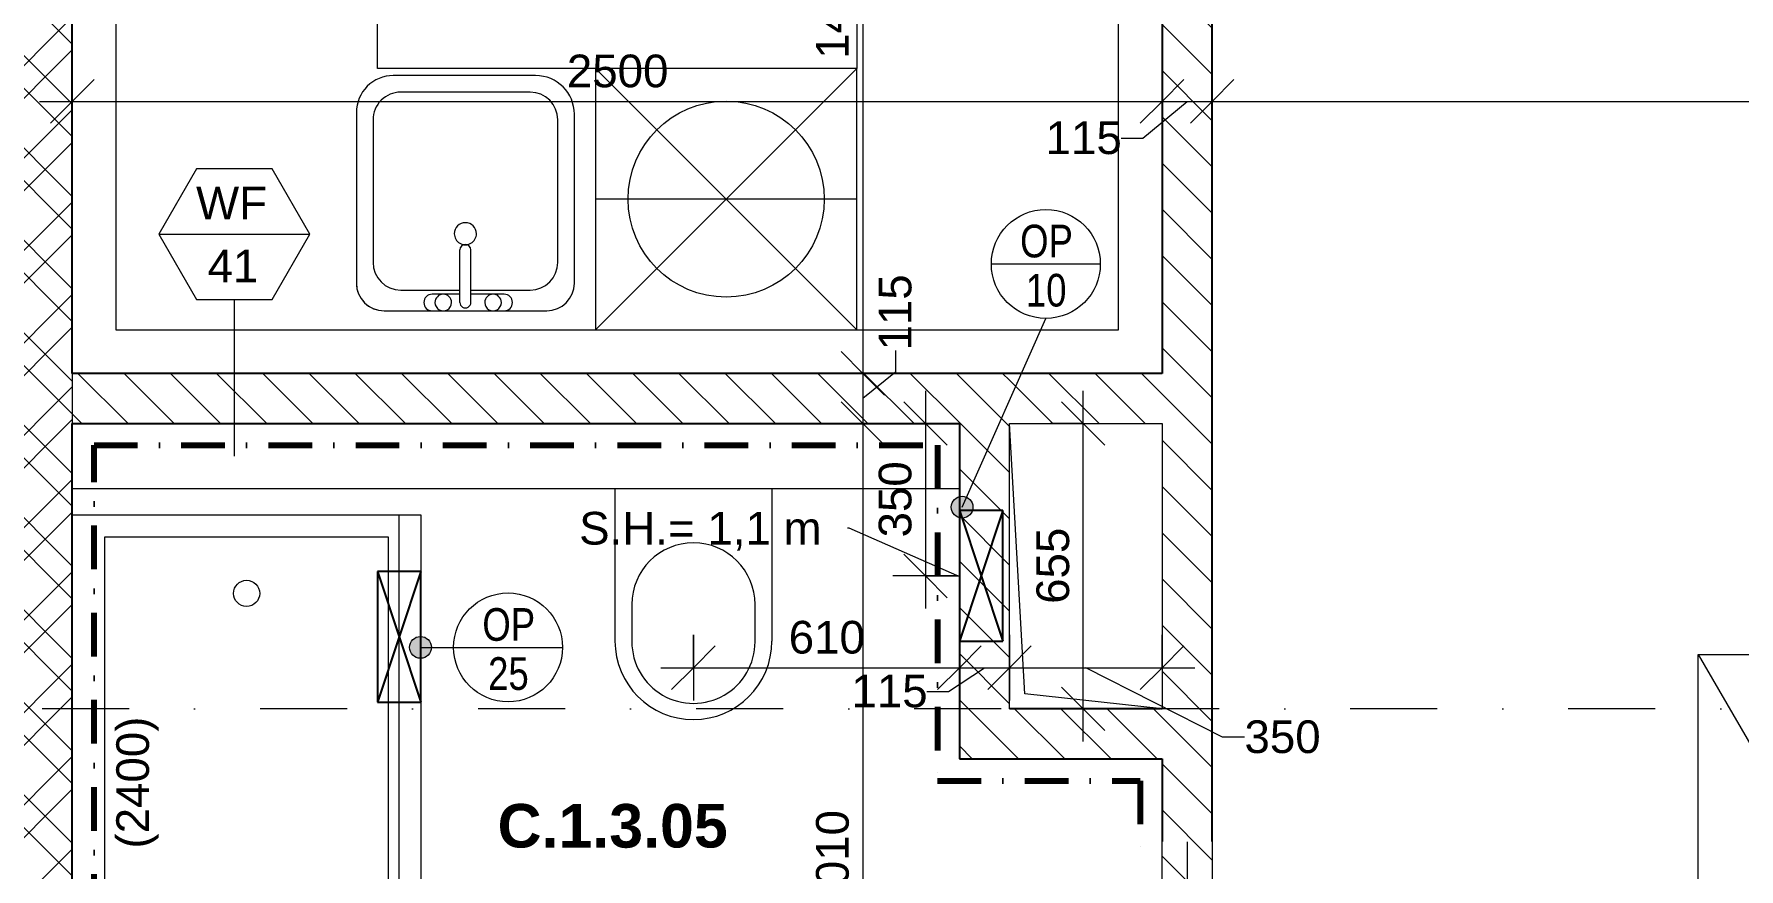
# Model space of a CAD drawing. Header units: millimetres. Extents: x -47427 to -6020, y -7799 to 12520.
# Drawn here: x -44922 to -41012, y -969 to 947 of the extents above; entities that cross this region are included whole.
import ezdxf

# ---------------------------------------------------------------- set-up
doc = ezdxf.new("R2010")
doc.units = ezdxf.units.MM
for name, pattern in [('HA_Dash_3mm-S1mm', [150, 100, -50]), ('HA_DashDot_10mm-S3mm', [500, 200, -150, 0, -150]), ('HA_DashDot_4mm-S1mm', [200, 100, -50, 0, -50])]:
    doc.linetypes.add(name, pattern=pattern)
for name, color, linetype, lineweight in [('A-____-____-DIMS', 9, 'Continuous', 5), ('A-____-____-DIMS-50', 9, 'Continuous', 5), ('A-AREA-____-IDEN', 9, 'Continuous', 9), ('A-DETL-____-OTLN', 9, 'Continuous', 25), ('A-DETL-GENF-OTLN', 9, 'Continuous', 9), ('A-GENM-____-HDLN', 9, 'HA_Dash_3mm-S1mm', 9), ('A-GENM-____-IDEN', 9, 'Continuous', 9), ('A-GENM-____-OTLN', 9, 'Continuous', 9), ('A-WALL-____-IDEN', 9, 'Continuous', 9), ('A-WALL-____-MCUT', 9, 'Continuous', 25), ('A-WALL-____-PATT', 9, 'Continuous', 25), ('G-____-____-TEXT', 9, 'Continuous', 5), ('I-FURN-____-OTLN', 9, 'Continuous', 9), ('I-WALL-____-MCUT', 9, 'Continuous', 25), ('I-WALL-____-OTLN', 9, 'Continuous', 9), ('P-SANR-FIXT-OTLN', 9, 'Continuous', 9), ('Q-CASE-____-OTLN', 9, 'Continuous', 9), ('Q-SPCQ-____-OTLN', 9, 'Continuous', 9), ('S-GRID-____-OTLN', 9, 'Continuous', 5)]:
    doc.layers.add(name, color=color, linetype=linetype, lineweight=lineweight)
doc.styles.add('Arial_1', font='arial.ttf', dxfattribs={"height": 75})
doc.styles.add('Arial_2', font='arial.ttf', dxfattribs={"width": 0.8, "height": 75})
doc.styles.add('Arial_B', font='arialbd.ttf', dxfattribs={"height": 100})
doc.dimstyles.new('Inner_Dimensions', dxfattribs={"dimscale": 304.8, "dimtxt": 76.519455, "dimasz": 0.328084, "dimexe": 0.246063, "dimexo": 0.0625, "dimgap": 0.032808, "dimtad": 1, "dimdec": 0, "dimzin": 0, "dimdsep": 46, "dimtxsty": 'Arial_1', "dimblk1": 'OBLIQUE', "dimblk2": 'OBLIQUE', "dimsah": 1, "dimcen": 0.09, "dimdle": 0.246063, "dimazin": 0, "dimtfac": 1, "dimtdec": 4, "dimtix": 1, "dimtmove": 2, "dimatfit": 3, "dimfxl": 0.246063, "dimfxlon": 1, "dimtvp": 1, "dimtolj": 1, "dimtzin": 0, "dimlwd": 9, "dimlwe": 9, "dimarcsym": 2})
doc.dimstyles.new('Inner_Dimensions_1', dxfattribs={"dimscale": 304.8, "dimtxt": 76.519455, "dimasz": 0.328084, "dimexe": 0.246063, "dimexo": 0.0625, "dimgap": 0.032808, "dimtad": 1, "dimdec": 0, "dimzin": 0, "dimdsep": 46, "dimtxsty": 'Arial_1', "dimblk1": 'OBLIQUE', "dimblk2": 'OBLIQUE', "dimsah": 1, "dimcen": 0.09, "dimdle": 0.246063, "dimazin": 0, "dimtfac": 1, "dimtdec": 4, "dimtix": 1, "dimtmove": 1, "dimatfit": 3, "dimfxl": 0.246063, "dimfxlon": 1, "dimtvp": 1, "dimtolj": 1, "dimtzin": 0, "dimlwd": 9, "dimlwe": 9, "dimarcsym": 2})
doc.dimstyles.new('Inner_Dimensions_2', dxfattribs={"dimscale": 304.8, "dimtxt": 76.519455, "dimasz": 0.328084, "dimexe": 0.246063, "dimexo": 0.0625, "dimgap": 0.032808, "dimtad": 1, "dimdec": 0, "dimzin": 0, "dimdsep": 46, "dimtxsty": 'Arial_1', "dimblk1": 'OBLIQUE', "dimblk2": 'OBLIQUE', "dimsah": 1, "dimcen": 0.09, "dimdle": 0.246063, "dimazin": 0, "dimtfac": 1, "dimtdec": 4, "dimtix": 1, "dimtmove": 0, "dimatfit": 3, "dimfxl": 0.246063, "dimfxlon": 1, "dimtvp": 1, "dimtolj": 1, "dimtzin": 0, "dimlwd": 9, "dimlwe": 9, "dimarcsym": 2})
pattern_1 = [(135, (0, 0), (-53.03301, -53.03301), [])]

# ---------------------------------------------------------------- blocks, each defined once
blk = doc.blocks.new('HA_GM_Shaft_Rectangle - Default-2055997-DPS_1NP-C')
at = {"layer": 'A-DETL-GENF-OTLN'}
for p, q in [((35, -35), (655.3, 0)), ((0, -350), (35, -35))]:
    blk.add_line(p, q, dxfattribs=at)
at = {"layer": 'A-GENM-____-OTLN'}
for p, q in [((0, -350), (0, 0)), ((0, 0), (655.3, 0)), ((655.3, 0), (655.3, -350)), ((655.3, -350), (0, -350))]:
    blk.add_line(p, q, dxfattribs=at)
blk = doc.blocks.new('ABMV_Bathtub_Generic - 800x1700-V3-DPS_1NP-C')
at = {"layer": 'P-SANR-FIXT-OTLN'}
for p, q in [((75, 50), (75, 1625)), ((75, 1625), (725, 1625)), ((75, 1625), (725, 1625)), ((75, 50), (75, 1625)), ((725, 1625), (725, 50)), ((725, 1625), (725, 50)), ((725, 50), (75, 50)), ((725, 50), (75, 50)), ((800, 0), (50, 0)), ((800, 0), (50, 0))]:
    blk.add_line(p, q, dxfattribs=at)
blk.add_circle((400, 180), 30, dxfattribs=at)
blk = doc.blocks.new('Kuchyňská_linka_myčka_ADNS - Myčka-1423139-DPS_1NP-C')
at = {"layer": 'Q-SPCQ-____-OTLN'}
for p, q in [((300, 300), (-300, 300)), ((-300, 300), (-300, -300)), ((300, 300), (-300, -300)), ((-300, 300), (300, -300)), ((300, 300), (-300, 300)), ((-300, 300), (-300, 0)), ((300, -300), (300, 300)), ((300, 0), (300, 300)), ((-300, 0), (300, 0)), ((-300, -300), (300, -300))]:
    blk.add_line(p, q, dxfattribs=at)
blk.add_circle((0, 0), 225, dxfattribs=at)
blk = doc.blocks.new('Skříňka se dřezem_ pravoúhlá - 500 x 440mm-1427235-DPS_1NP-C')
at = {"layer": 'P-SANR-FIXT-OTLN'}
for p, q in [((202.2, 180.1), (-170.8, 180.1)), ((202.2, 180.1), (-170.8, 180.1)), ((91.9, 180.1), (-73.2, 180.1)), ((3, 160.7), (3, 40.4)), ((28.4, 160.7), (28.4, 40.4)), ((3, 132.5), (-132.7, 132.5)), ((-73.2, 142), (3, 142)), ((28.4, 142), (91.9, 142)), ((164.1, 132.5), (28.4, 132.5)), ((-234.3, 116.6), (-234.3, -271)), ((-234.3, 116.6), (-234.3, -271)), ((265.7, -275.5), (265.7, 116.6)), ((265.7, -275.5), (265.7, 116.6)), ((-196.2, 69), (-196.2, -258.3)), ((227.6, -258.3), (227.6, 69)), ((-132.7, -321.8), (164.1, -321.8)), ((-145.4, -359.9), (181.3, -359.9)), ((-145.4, -359.9), (181.3, -359.9))]:
    blk.add_line(p, q, dxfattribs=at)
for centre, radius, start, end in [((-170.8, 116.6), 63.5, 90, 180), ((-170.8, 116.6), 63.5, 90, 180), ((-73.2, 161.1), 19, 90, 270), ((-47.8, 161.1), 19, 360, 180), ((-47.8, 161.1), 19, 180, 0), ((15.7, 160.7), 12.7, 360, 180), ((66.5, 161.1), 19, 360, 180), ((66.5, 161.1), 19, 180, 360), ((91.9, 161.1), 19, 270, 90), ((202.2, 116.6), 63.5, 0, 90), ((202.2, 116.6), 63.5, 360, 90), ((-132.7, 69), 63.5, 90, 180), ((164.1, 69), 63.5, 0, 90), ((15.7, 40.4), 12.7, 180, 0), ((15.7, 3.2), 25.4, 360, 180), ((15.7, 3.2), 25.4, 180, 0), ((-145.4, -271), 88.9, 180, 270), ((-145.4, -271), 88.9, 180, 270), ((-132.7, -258.3), 63.5, 180, 270), ((164.1, -258.3), 63.5, 270, 0), ((181.3, -275.5), 84.4, 270, 0), ((181.3, -275.5), 84.4, 270, 0)]:
    blk.add_arc(centre, radius, start, end, dxfattribs=at)
blk = doc.blocks.new('NAB_Šatní_skříň_ADNS - 600x2000xšířka-1489434-DPS_1NP-C')
at = {"layer": 'I-FURN-____-OTLN'}
for p, q in [((0, -600), (1037.5, 0)), ((0, 0), (1037.4, 0)), ((0, -600), (0, 0)), ((1037.5, 0), (2075, -600)), ((1037.6, 0), (2075, 0)), ((2074.9, -600), (0.1, -600))]:
    blk.add_line(p, q, dxfattribs=at)
blk = doc.blocks.new('Casework 1 - Casework 6-1487086-DPS_1NP-C')
at = {"layer": 'Q-CASE-____-OTLN'}
for p, q in [((-44134.9, 1738.2), (-44734.9, 1738.2)), ((-44734.9, 1738.2), (-44734.9, 1593.2)), ((-44134.9, 1593.2), (-44134.9, 1738.2)), ((-43034.9, 1138.2), (-43034.9, 868.2)), ((-42434.9, 268.2), (-42434.9, 1138.2)), ((-44734.9, 993.2), (-44734.9, 268.2)), ((-44134.9, 868.2), (-44134.9, 993.2)), ((-43634.9, 868.2), (-44134.9, 868.2)), ((-44734.9, 268.2), (-43634.9, 268.2)), ((-43034.9, 268.2), (-42434.9, 268.2))]:
    blk.add_line(p, q, dxfattribs=at)
blk = doc.blocks.new('ABMV_Toilet_WallHung - Default-1928450-DPS_1NP-C')
at = {"layer": 'P-SANR-FIXT-OTLN'}
for p, q in [((-55, 75), (-55, 424.6)), ((-16.3, 426.2), (-16.3, 340.3)), ((266.3, 340.3), (266.3, 426.2)), ((305, 75), (305, 424.6))]:
    blk.add_line(p, q, dxfattribs=at)
for centre, radius, start, end in [((125, 424.6), 180, 0, 180), ((125, 426.2), 141.3, 360, 180), ((125, 340.3), 141.3, 180, 360)]:
    blk.add_arc(centre, radius, start, end, dxfattribs=at)
blk = doc.blocks.new('HA_GM_Tiling_LineBased - Generic Tiles-1682384-DPS_1NP-C')
at = {"layer": 'A-GENM-____-OTLN', "linetype": 'HA_DashDot_4mm-S1mm', "lineweight": 80}
blk.add_line((50, -50), (1335, -50), dxfattribs=at)
blk = doc.blocks.new('HA_GM_Tiling_LineBased - Generic Tiles-1682385-DPS_1NP-C')
at = {"layer": 'A-GENM-____-OTLN', "linetype": 'HA_DashDot_4mm-S1mm', "lineweight": 80}
blk.add_line((50, -50), (1985, -50), dxfattribs=at)
blk = doc.blocks.new('HA_GM_Tiling_LineBased - Generic Tiles-1682386-DPS_1NP-C')
at = {"layer": 'A-GENM-____-OTLN', "linetype": 'HA_DashDot_4mm-S1mm', "lineweight": 80}
blk.add_line((50, -50), (820, -50), dxfattribs=at)
blk = doc.blocks.new('HA_GM_Tiling_LineBased - Generic Tiles-1682387-DPS_1NP-C')
at = {"layer": 'A-GENM-____-OTLN', "linetype": 'HA_DashDot_4mm-S1mm', "lineweight": 80}
blk.add_line((-50, -50), (415, -50), dxfattribs=at)
blk = doc.blocks.new('HA_GM_Tiling_LineBased - Generic Tiles-1682388-DPS_1NP-C')
at = {"layer": 'A-GENM-____-OTLN', "linetype": 'HA_DashDot_4mm-S1mm', "lineweight": 80}
blk.add_line((50, -50), (240, -50), dxfattribs=at)
blk = doc.blocks.new('TB_Porotherm KP11_5_1000mm - TB_Porotherm KP11_5_1000mm-1863649-DPS_1NP-C')
at = {"layer": 'A-GENM-____-HDLN'}
for p, q in [((-500, 57.5), (500, 57.5)), ((-500, 0), (500, 0)), ((500, -57.5), (-500, -57.5))]:
    blk.add_line(p, q, dxfattribs=at)
blk = doc.blocks.new('DIMBLOCK34-DPS_1NP-C')
at = {"layer": 'A-____-____-DIMS-50', "lineweight": 9}
for p, q in [((-43021.3, 1623.2), (-43071.3, 1673.2)), ((-42946.3, 1623.2), (-43096.3, 1623.2)), ((-43021.3, 1623.2), (-43021.3, 168.2)), ((-43021.3, 1623.2), (-42971.3, 1573.2)), ((-43021.3, 1623.2), (-42946.3, 1623.2)), ((-43021.3, 168.2), (-43071.3, 218.2)), ((-42946.3, 168.2), (-43096.3, 168.2)), ((-43021.3, 168.2), (-42971.3, 118.2)), ((-43021.3, 168.2), (-42946.3, 168.2))]:
    blk.add_line(p, q, dxfattribs=at)
at = {"layer": 'A-____-____-DIMS-50', "color": 0, "lineweight": 9, "insert": (-43128.7, 890.4), "char_height": 75, "width": 276.883, "attachment_point": 1, "rotation": 90, "line_spacing_factor": 0.941778, "style": 'Arial_1'}
blk.add_mtext('1455', dxfattribs=at)
blk = doc.blocks.new('_Oblique')
at = {"color": 0, "linetype": 'ByBlock', "lineweight": -2}
blk.add_line((-0.5, -0.5), (0.5, 0.5), dxfattribs=at)
blk = doc.blocks.new('DIMBLOCK35-DPS_1NP-C')
at = {"layer": 'A-____-____-DIMS-50', "lineweight": 9}
for p, q in [((-43021.3, 168.2), (-43071.3, 218.2)), ((-42946.4, 220.8), (-42946.4, 170.8)), ((-42946.3, 168.2), (-43096.3, 168.2)), ((-42946.4, 170.8), (-43021.3, 110.7)), ((-43021.3, 168.2), (-43021.3, 53.2)), ((-43021.3, 168.2), (-42971.3, 118.2)), ((-43021.3, 168.2), (-42946.3, 168.2)), ((-43021.3, 53.2), (-43071.3, 103.2)), ((-42946.3, 53.2), (-43096.3, 53.2)), ((-43021.3, 53.2), (-42971.3, 3.2)), ((-43021.3, 53.2), (-42946.3, 53.2))]:
    blk.add_line(p, q, dxfattribs=at)
at = {"layer": 'A-____-____-DIMS-50', "color": 0, "lineweight": 9, "insert": (-42984.9, 220.8), "char_height": 75, "width": 207.662, "attachment_point": 1, "rotation": 90, "line_spacing_factor": 0.941778, "style": 'Arial_1'}
blk.add_mtext('115', dxfattribs=at)
blk = doc.blocks.new('DIMBLOCK36-DPS_1NP-C')
at = {"layer": 'A-____-____-DIMS-50', "lineweight": 9}
for p, q in [((-43021.3, 53.2), (-43071.3, 103.2)), ((-42946.3, 53.2), (-43096.3, 53.2)), ((-43021.3, 53.2), (-43021.3, -1956.8)), ((-43021.3, 53.2), (-42971.3, 3.2)), ((-43021.3, 53.2), (-42946.3, 53.2)), ((-43021.3, -1956.8), (-43071.3, -1906.8)), ((-42946.3, -1956.8), (-43096.3, -1956.8)), ((-43021.3, -1956.8), (-42971.3, -2006.8)), ((-43021.3, -1956.8), (-42946.3, -1956.8))]:
    blk.add_line(p, q, dxfattribs=at)
at = {"layer": 'A-____-____-DIMS-50', "color": 0, "lineweight": 9, "insert": (-43128.7, -1067.2), "char_height": 75, "width": 276.883, "attachment_point": 1, "rotation": 90, "line_spacing_factor": 0.941778, "style": 'Arial_1'}
blk.add_mtext('2010', dxfattribs=at)
blk = doc.blocks.new('DIMBLOCK118-DPS_1NP-C')
at = {"layer": 'A-____-____-DIMS-50', "lineweight": 9}
for p, q in [((-44834.9, 867.6), (-44834.9, 717.6)), ((-44834.9, 792.6), (-44834.9, 867.6)), ((-42334.9, 867.6), (-42334.9, 717.6)), ((-42334.9, 792.6), (-42334.9, 867.6)), ((-44834.9, 792.6), (-44784.9, 842.6)), ((-42334.9, 792.6), (-42284.9, 842.6)), ((-44909.9, 792.6), (-42334.9, 792.6)), ((-44834.9, 792.6), (-44884.9, 742.6)), ((-42334.9, 792.6), (-42384.9, 742.6))]:
    blk.add_line(p, q, dxfattribs=at)
at = {"layer": 'A-____-____-DIMS-50', "color": 0, "lineweight": 9, "insert": (-43700.3, 900), "char_height": 75, "width": 276.883, "attachment_point": 1, "line_spacing_factor": 0.941778, "style": 'Arial_1'}
blk.add_mtext('2500', dxfattribs=at)
blk = doc.blocks.new('DIMBLOCK119-DPS_1NP-C')
at = {"layer": 'A-____-____-DIMS-50', "lineweight": 9}
for p, q in [((-42334.9, 867.6), (-42334.9, 717.6)), ((-42334.9, 792.6), (-42334.9, 867.6)), ((-42219.9, 867.6), (-42219.9, 717.6)), ((-42219.9, 792.6), (-42219.9, 867.6)), ((-42334.9, 792.6), (-42284.9, 842.6)), ((-42219.9, 792.6), (-42169.9, 842.6)), ((-42334.9, 792.6), (-42384.9, 742.6)), ((-42378.9, 708.2), (-42277.4, 792.6)), ((-42334.9, 792.6), (-42219.9, 792.6)), ((-42219.9, 792.6), (-42269.9, 742.6)), ((-42428.9, 708.2), (-42378.9, 708.2))]:
    blk.add_line(p, q, dxfattribs=at)
at = {"layer": 'A-____-____-DIMS-50', "color": 0, "lineweight": 9, "insert": (-42602, 746.7), "char_height": 75, "width": 207.662, "attachment_point": 1, "line_spacing_factor": 0.941778, "style": 'Arial_1'}
blk.add_mtext('115', dxfattribs=at)
blk = doc.blocks.new('DIMBLOCK120-DPS_1NP-C')
at = {"layer": 'A-____-____-DIMS-50', "lineweight": 9}
for p, q in [((-42219.9, 867.6), (-42219.9, 717.6)), ((-42219.9, 792.6), (-42219.9, 867.6)), ((-38834.9, 867.6), (-38834.9, 717.6)), ((-38834.9, 792.6), (-38834.9, 867.6)), ((-42219.9, 792.6), (-42169.9, 842.6)), ((-38834.9, 792.6), (-38784.9, 842.6)), ((-42219.9, 792.6), (-42269.9, 742.6)), ((-42219.9, 792.6), (-38834.9, 792.6)), ((-38834.9, 792.6), (-38884.9, 742.6))]:
    blk.add_line(p, q, dxfattribs=at)
at = {"layer": 'A-____-____-DIMS-50', "color": 0, "lineweight": 9, "insert": (-40642.8, 900), "char_height": 75, "width": 276.883, "attachment_point": 1, "line_spacing_factor": 0.941778, "style": 'Arial_1'}
blk.add_mtext('3385', dxfattribs=at)
blk = doc.blocks.new('HA_TAG_WA_Partitions - Group _ Type Mark-556634-DPS_1NP-C')
at = {"layer": 'A-WALL-____-IDEN'}
for p, q in [((-1.732, 3), (-3.464, 0)), ((1.732, 3), (-1.732, 3)), ((3.464, 0), (1.732, 3)), ((-3.464, 0), (3.464, 0)), ((-3.464, 0), (-1.732, -3)), ((1.732, -3), (3.464, 0)), ((-1.732, -3), (1.732, -3))]:
    blk.add_line(p, q, dxfattribs=at)
blk = doc.blocks.new('DIMBLOCK148-DPS_1NP-C')
at = {"layer": 'A-____-____-DIMS-50', "lineweight": 9}
for p, q in [((-42799.9, -432.3), (-42799.9, -582.3)), ((-42799.9, -507.3), (-42799.9, -432.3)), ((-42799.9, -507.3), (-42749.9, -457.3)), ((-42684.9, -432.3), (-42684.9, -582.3)), ((-42684.9, -507.3), (-42684.9, -432.3)), ((-42684.9, -507.3), (-42634.9, -457.3)), ((-42874.9, -507.3), (-42684.9, -507.3)), ((-42799.9, -507.3), (-42849.9, -557.3)), ((-42824.5, -561.8), (-42742.4, -507.3)), ((-42684.9, -507.3), (-42734.9, -557.3)), ((-42874.5, -561.8), (-42824.5, -561.8))]:
    blk.add_line(p, q, dxfattribs=at)
at = {"layer": 'A-____-____-DIMS-50', "color": 0, "lineweight": 9, "insert": (-43047.5, -523.3), "char_height": 75, "width": 207.662, "attachment_point": 1, "line_spacing_factor": 0.941778, "style": 'Arial_1'}
blk.add_mtext('115', dxfattribs=at)
blk = doc.blocks.new('DIMBLOCK149-DPS_1NP-C')
at = {"layer": 'A-____-____-DIMS-50', "lineweight": 9}
for p, q in [((-42684.9, -432.3), (-42684.9, -582.3)), ((-42684.9, -507.3), (-42684.9, -432.3)), ((-42684.9, -507.3), (-42634.9, -457.3)), ((-42334.9, -432.3), (-42334.9, -582.3)), ((-42334.9, -507.3), (-42334.9, -432.3)), ((-42334.9, -507.3), (-42284.9, -457.3)), ((-42684.9, -507.3), (-42734.9, -557.3)), ((-42684.9, -507.3), (-42259.9, -507.3)), ((-42195.9, -666.8), (-42509.9, -507.3)), ((-42334.9, -507.3), (-42384.9, -557.3)), ((-42145.9, -666.8), (-42195.9, -666.8))]:
    blk.add_line(p, q, dxfattribs=at)
at = {"layer": 'A-____-____-DIMS-50', "color": 0, "lineweight": 9, "insert": (-42145.9, -628.3), "char_height": 75, "width": 207.662, "attachment_point": 1, "line_spacing_factor": 0.941778, "style": 'Arial_1'}
blk.add_mtext('350', dxfattribs=at)
blk = doc.blocks.new('HA_TAG_GM_Products - Generic-588599-DPS_1NP-C')
at = {"layer": 'A-GENM-____-IDEN'}
blk.add_line((-2.5, 0), (2.5, 0), dxfattribs=at)
blk.add_circle((0, 0), 2.5, dxfattribs=at)
blk = doc.blocks.new('DIMBLOCK219-DPS_1NP-C')
at = {"layer": 'A-____-____-DIMS-50', "lineweight": 9}
for p, q in [((-42515.8, -676.8), (-42515.8, 128.2)), ((-42515.8, 53.2), (-42565.8, 103.2)), ((-42590.8, 53.2), (-42440.8, 53.2)), ((-42515.8, 53.2), (-42590.8, 53.2)), ((-42515.8, 53.2), (-42465.8, 3.2)), ((-42515.8, -601.8), (-42565.8, -551.8)), ((-42590.8, -601.8), (-42440.8, -601.8)), ((-42515.8, -601.8), (-42590.8, -601.8)), ((-42515.8, -601.8), (-42465.8, -651.8))]:
    blk.add_line(p, q, dxfattribs=at)
at = {"layer": 'A-____-____-DIMS-50', "color": 0, "lineweight": 9, "insert": (-42623.1, -360.8), "char_height": 75, "width": 207.662, "attachment_point": 1, "rotation": 90, "line_spacing_factor": 0.941778, "style": 'Arial_1'}
blk.add_mtext('655', dxfattribs=at)
blk = doc.blocks.new('DIMBLOCK232-DPS_1NP-C')
at = {"layer": 'A-____-____-DIMS-50', "lineweight": 9}
for p, q in [((-42877.5, 128.2), (-42877.5, -371.8)), ((-42877.5, 53.2), (-42927.5, 103.2)), ((-42802.5, 53.2), (-42952.5, 53.2)), ((-42877.5, 53.2), (-42827.5, 3.2)), ((-42877.5, 53.2), (-42802.5, 53.2)), ((-42877.5, -296.8), (-42927.5, -246.8)), ((-42802.5, -296.8), (-42952.5, -296.8)), ((-42877.5, -296.8), (-42827.5, -346.8)), ((-42877.5, -296.8), (-42802.5, -296.8))]:
    blk.add_line(p, q, dxfattribs=at)
at = {"layer": 'A-____-____-DIMS-50', "color": 0, "lineweight": 9, "insert": (-42984.9, -208.3), "char_height": 75, "width": 207.662, "attachment_point": 1, "rotation": 90, "line_spacing_factor": 0.941778, "style": 'Arial_1'}
blk.add_mtext('350', dxfattribs=at)
blk = doc.blocks.new('DIMBLOCK237-DPS_1NP-C')
at = {"layer": 'A-____-____-DIMS-50', "lineweight": 9}
for p, q in [((-43409.9, -432.3), (-43409.9, -582.3)), ((-43409.9, -507.3), (-43409.9, -432.3)), ((-43409.9, -507.3), (-43359.9, -457.3)), ((-42799.9, -432.3), (-42799.9, -582.3)), ((-42799.9, -507.3), (-42799.9, -432.3)), ((-42799.9, -507.3), (-42749.9, -457.3)), ((-43484.9, -507.3), (-42724.9, -507.3)), ((-43409.9, -507.3), (-43459.9, -557.3)), ((-42799.9, -507.3), (-42849.9, -557.3))]:
    blk.add_line(p, q, dxfattribs=at)
at = {"layer": 'A-____-____-DIMS-50', "color": 0, "lineweight": 9, "insert": (-43191.4, -399.9), "char_height": 75, "width": 207.662, "attachment_point": 1, "line_spacing_factor": 0.941778, "style": 'Arial_1'}
blk.add_mtext('610', dxfattribs=at)

msp = doc.modelspace()

# ---------------------------------------------------------------- hatches: boundary and pattern name
at = {"layer": 'A-GENM-____-IDEN'}
h = msp.add_hatch(color=256, dxfattribs=at)
edge = h.paths.add_edge_path()
edge.add_arc((-42793.6, -138.9), 25, 0, 360)
h = msp.add_hatch(color=256, dxfattribs=at)
edge = h.paths.add_edge_path()
edge.add_arc((-44036, -460.7), 25, 0, 360)
at = {"layer": 'A-WALL-____-PATT', "lineweight": 5}
h = msp.add_hatch(dxfattribs=at)
h.set_pattern_fill('FP_1', color=256, style=0, pattern_type=2)
h.set_pattern_definition([(45, (0, 0), (-106.066, 106.066), []), (45, (75, 0), (-106.066, 106.066), []), (315, (0, 0), (106.066, 106.066), []), (315, (75, 0), (106.066, 106.066), [])])
h.paths.add_polyline_path([(-44834.9, -5301.8), (-44834.9, -4801.8), (-45274.9, -4801.8), (-45274.9, -5301.8)])
h.paths.add_polyline_path([(-44834.9, -3801.8), (-44834.9, -1956.8), (-45274.9, -1956.8), (-45274.9, -3801.8)])
h.paths.add_polyline_path([(-44834.9, -1331.8), (-44834.9, 2573.2), (-45274.9, 2573.2), (-45274.9, -1331.8), (-45054.9, -1331.8)])
h.paths.add_polyline_path([(-44834.9, 3573.2), (-44834.9, 7988.2), (-45274.9, 7988.2), (-45274.9, 3573.2)])
h = msp.add_hatch(dxfattribs=at)
h.set_pattern_fill('FP_3', color=256, style=0, pattern_type=2)
h.set_pattern_definition(pattern_1)
h.paths.add_polyline_path([(-42219.9, -2551.8), (-42219.9, -1806.8), (-42334.9, -1806.8), (-42334.9, -2551.8)])
h.paths.add_polyline_path([(-42242.4, -1006.8), (-42219.9, -1006.8), (-42219.9, 1738.2), (-42334.9, 1738.2), (-42334.9, -1006.8)])
h = msp.add_hatch(dxfattribs=at)
h.set_pattern_fill('FP_3', color=256, style=0, pattern_type=2)
h.set_pattern_definition(pattern_1)
h.paths.add_polyline_path([(-42799.9, 53.2), (-42799.9, 168.2), (-44834.9, 168.2), (-44834.9, 53.2), (-43838.4, 53.2)])
h = msp.add_hatch(dxfattribs=at)
h.set_pattern_fill('FP_3', color=256, style=0, pattern_type=2)
h.set_pattern_definition(pattern_1)
h.paths.add_polyline_path([(-42684.9, -601.8), (-42684.9, 168.2), (-42799.9, 168.2), (-42799.9, -601.8)])
h = msp.add_hatch(dxfattribs=at)
h.set_pattern_fill('FP_3', color=256, style=0, pattern_type=2)
h.set_pattern_definition(pattern_1)
h.paths.add_polyline_path([(-42334.9, 53.2), (-42334.9, 168.2), (-42684.9, 168.2), (-42684.9, 53.2)])
h = msp.add_hatch(dxfattribs=at)
h.set_pattern_fill('FP_3', color=256, style=0, pattern_type=2)
h.set_pattern_definition(pattern_1)
h.paths.add_polyline_path([(-42334.9, -716.8), (-42334.9, -601.8), (-42799.9, -601.8), (-42799.9, -716.8)])

# ---------------------------------------------------------------- linework, layer by layer
at = {"layer": 'A-DETL-____-OTLN'}
for p, q in [((-42799.9, -146.8), (-42799.9, -446.8)), ((-42699.9, -146.8), (-42799.9, -146.8)), ((-42799.9, -146.8), (-42699.9, -446.8)), ((-42699.9, -146.8), (-42799.9, -446.8)), ((-42699.9, -446.8), (-42699.9, -146.8)), ((-44134.9, -286.5), (-44134.9, -586.5)), ((-44034.9, -286.5), (-44134.9, -286.5)), ((-44134.9, -286.5), (-44034.9, -586.5)), ((-44034.9, -286.5), (-44134.9, -586.5)), ((-44034.9, -586.5), (-44034.9, -286.5)), ((-42799.9, -446.8), (-42699.9, -446.8)), ((-44134.9, -586.5), (-44034.9, -586.5))]:
    msp.add_line(p, q, dxfattribs=at)
at = {"layer": 'A-GENM-____-IDEN'}
for p, q in [((-42793.6, -138.9), (-42601.5, 294.4)), ((-44036, -460.7), (-43960.1, -460.7))]:
    msp.add_line(p, q, dxfattribs=at)
for centre in [(-42793.6, -138.9), (-44036, -460.7)]:
    msp.add_circle(centre, 25, dxfattribs=at)
at = {"layer": 'A-WALL-____-IDEN'}
msp.add_line((-44463, -21.8), (-44463, 337.8), dxfattribs=at)
at = {"layer": 'A-WALL-____-MCUT'}
for p, q in [((-44834.9, 168.2), (-44834.9, 2448.2)), ((-44834.9, -1144.2), (-44834.9, 53.2))]:
    msp.add_line(p, q, dxfattribs=at)
at = {"layer": 'A-WALL-____-MCUT', "lineweight": 9}
msp.add_line((-44834.9, 168.2), (-44834.9, 53.2), dxfattribs=at)
at = {"layer": 'G-____-____-TEXT', "color": 250, "lineweight": 9}
for p, q in [((-43053, -187.2), (-43056.4, -187.2)), ((-42798.8, -299), (-43053, -187.2))]:
    msp.add_line(p, q, dxfattribs=at)
at = {"layer": 'I-WALL-____-MCUT'}
for p, q in [((-42334.9, 1738.2), (-42334.9, 168.2)), ((-42219.9, -906.7), (-42219.9, 1623.2)), ((-42334.9, 168.2), (-44834.9, 168.2)), ((-44834.9, 53.2), (-42799.9, 53.2)), ((-42799.9, 53.2), (-42799.9, -716.8)), ((-42338.1, -601.8), (-42684.9, -601.8)), ((-42334.9, -601.8), (-42337.2, -601.8)), ((-42799.9, -716.8), (-42334.9, -716.8)), ((-42334.9, -716.8), (-42334.9, -906.7))]:
    msp.add_line(p, q, dxfattribs=at)
at = {"layer": 'I-WALL-____-OTLN'}
for p, q in [((-42799.9, -96.8), (-44834.9, -96.8)), ((-44084.9, -1856.8), (-44084.9, -156.8)), ((-44084.9, -156.8), (-44034.9, -156.8)), ((-44034.9, -156.8), (-44034.9, -1856.8))]:
    msp.add_line(p, q, dxfattribs=at)
at = {"layer": 'S-GRID-____-OTLN', "linetype": 'HA_DashDot_10mm-S3mm', "lineweight": 9}
msp.add_line((-22199.7, -601.8), (-45827.4, -601.8), dxfattribs=at)

# ---------------------------------------------------------------- block references
at = {"layer": 'A-GENM-____-IDEN', "xscale": 49.99999999999998, "yscale": 49.99999999999998, "zscale": 49.99999999999998}
for p in [(-42601.5, 419.4), (-43835.1, -460.7)]:
    msp.add_blockref('HA_TAG_GM_Products - Generic-588599-DPS_1NP-C', p, dxfattribs=at)
at = {"layer": 'A-GENM-____-OTLN', "lineweight": 5, "rotation": 89.9999999999996}
msp.add_blockref('HA_GM_Shaft_Rectangle - Default-2055997-DPS_1NP-C', (-42684.9, -602.1), dxfattribs=at)
at = {"layer": 'A-GENM-____-OTLN', "linetype": 'HA_DashDot_4mm-S1mm', "lineweight": 80}
for name, p, rotation in [('HA_GM_Tiling_LineBased - Generic Tiles-1682384-DPS_1NP-C', (-44834.9, -1331.8), 90), ('HA_GM_Tiling_LineBased - Generic Tiles-1682386-DPS_1NP-C', (-42799.9, 53.2), 270), ('HA_GM_Tiling_LineBased - Generic Tiles-1682388-DPS_1NP-C', (-42334.9, -716.8), 270)]:
    msp.add_blockref(name, p, dxfattribs=dict(at, rotation=rotation))
for name, p in [('HA_GM_Tiling_LineBased - Generic Tiles-1682385-DPS_1NP-C', (-44834.9, 53.2)), ('HA_GM_Tiling_LineBased - Generic Tiles-1682387-DPS_1NP-C', (-42799.9, -716.8))]:
    msp.add_blockref(name, p, dxfattribs=at)
at = {"layer": 'A-GENM-____-OTLN', "rotation": 269.9999999999992}
msp.add_blockref('TB_Porotherm KP11_5_1000mm - TB_Porotherm KP11_5_1000mm-1863649-DPS_1NP-C', (-42277.4, -1406.8), dxfattribs=at)
at = {"layer": 'A-WALL-____-IDEN', "xscale": 49.99999999999998, "yscale": 49.99999999999998, "zscale": 49.99999999999998}
msp.add_blockref('HA_TAG_WA_Partitions - Group _ Type Mark-556634-DPS_1NP-C', (-44463, 487.8), dxfattribs=at)
at = {"layer": 'I-FURN-____-OTLN', "rotation": 269.999999999999}
msp.add_blockref('NAB_Šatní_skříň_ADNS - 600x2000xšířka-1489434-DPS_1NP-C', (-40504.9, -476.8), dxfattribs=at)
at = {"layer": 'P-SANR-FIXT-OTLN', "rotation": 180}
for name, p in [('Skříňka se dřezem_ pravoúhlá - 500 x 440mm-1427235-DPS_1NP-C', (-43917.3, 492)), ('ABMV_Toilet_WallHung - Default-1928450-DPS_1NP-C', (-43284.9, -21.8)), ('ABMV_Bathtub_Generic - 800x1700-V3-DPS_1NP-C', (-44034.9, -156.8))]:
    msp.add_blockref(name, p, dxfattribs=at)
at = {"layer": 'Q-CASE-____-OTLN'}
msp.add_blockref('Casework 1 - Casework 6-1487086-DPS_1NP-C', (0, 0), dxfattribs=at)
at = {"layer": 'Q-SPCQ-____-OTLN', "rotation": 180}
msp.add_blockref('Kuchyňská_linka_myčka_ADNS - Myčka-1423139-DPS_1NP-C', (-43334.9, 568.2), dxfattribs=at)

# ---------------------------------------------------------------- texts
at = {"layer": 'A-AREA-____-IDEN', "lineweight": 5, "insert": (-43859.2, -820.2), "char_height": 100, "width": 653.375, "attachment_point": 1, "style": 'Arial_B'}
msp.add_mtext('C.1.3.05', dxfattribs=at)
at = {"layer": 'A-GENM-____-IDEN', "lineweight": 5, "char_height": 75, "attachment_point": 1, "style": 'Arial_2'}
for s, insert, width in [('OP', (-42660.5, 509.5), 147.51), ('10', (-42647.3, 396.7), 115.443), ('OP', (-43894.1, -370.6), 147.51), ('25', (-43880.9, -483.3), 115.443)]:
    msp.add_mtext(s, dxfattribs=dict(at, insert=insert, width=width))
at = {"layer": 'A-GENM-____-IDEN', "lineweight": 5, "insert": (-44733.9, -922.5), "char_height": 75, "width": 376.793, "attachment_point": 1, "rotation": 90, "style": 'Arial_1'}
msp.add_mtext('(2400)', dxfattribs=at)
at = {"layer": 'A-WALL-____-IDEN', "lineweight": 5, "char_height": 75, "attachment_point": 1, "style": 'Arial_1'}
for s, insert, width in [('WF', (-44550.9, 596.7), 208.439), ('41', (-44524.4, 452.2), 144.304)]:
    msp.add_mtext(s, dxfattribs=dict(at, insert=insert, width=width))
at = {"layer": 'G-____-____-TEXT', "color": 7, "lineweight": 9, "insert": (-43672, -149.7), "char_height": 75, "width": 685.443, "attachment_point": 1, "style": 'Arial_1'}
msp.add_mtext('S.H.= 1,1 m', dxfattribs=at)

# ---------------------------------------------------------------- dimensions: what is measured, and where the dimension line sits
at = {"layer": 'A-____-____-DIMS', "lineweight": 9}
for base, p1, p2, dimstyle, override, picture, middle in [((-43021.3, 168.2), (-42946.3, 1623.2), (-42946.3, 168.2), 'Inner_Dimensions', {"dimpost": '<>', "dimfxl": 1455}, 'DIMBLOCK34-DPS_1NP-C', (-43078.7, 1028.9)), ((-43021.3, 53.2), (-42946.3, 168.2), (-42946.3, 53.2), 'Inner_Dimensions_1', {"dimpost": '<>', "dimfxl": 115}, 'DIMBLOCK35-DPS_1NP-C', (-42934.9, 324.6))]:
    dim = msp.add_linear_dim(base=base, p1=p1, p2=p2, angle=90, dimstyle=dimstyle, override=override, dxfattribs=at)
    dim.commit()
    dim.dimension.update_dxf_attribs({"geometry": picture, "text_midpoint": middle, "dimtype": 160, "text_rotation": 90})
for base, p1, p2, override, picture, middle in [((-42334.9, 792.6), (-44834.9, 867.6), (-42334.9, 867.6), {"dimpost": '<>', "dimfxl": 2500}, 'DIMBLOCK118-DPS_1NP-C', (-43584.9, 840.9)), ((-38834.9, 792.6), (-42219.9, 867.6), (-38834.9, 867.6), {"dimpost": '<>', "dimfxl": 3385}, 'DIMBLOCK120-DPS_1NP-C', (-40527.4, 840.9)), ((-42799.9, -507.3), (-43409.9, -432.3), (-42799.9, -432.3), {"dimpost": '<>', "dimfxl": 610}, 'DIMBLOCK237-DPS_1NP-C', (-43104.9, -459))]:
    dim = msp.add_linear_dim(base=base, p1=p1, p2=p2, dimstyle='Inner_Dimensions_2', override=override, dxfattribs=at)
    dim.commit()
    dim.dimension.update_dxf_attribs({"geometry": picture, "text_midpoint": middle})
for base, p1, p2, override, picture, middle in [((-42219.9, 792.6), (-42334.9, 867.6), (-42219.9, 867.6), {"dimpost": '<>', "dimfxl": 115}, 'DIMBLOCK119-DPS_1NP-C', (-42498.1, 696.7)), ((-42684.9, -507.3), (-42799.9, -432.3), (-42684.9, -432.3), {"dimpost": '<>', "dimfxl": 115}, 'DIMBLOCK148-DPS_1NP-C', (-42943.7, -573.3)), ((-42334.9, -507.3), (-42684.9, -432.3), (-42334.9, -432.3), {"dimpost": '<>', "dimfxl": 350}, 'DIMBLOCK149-DPS_1NP-C', (-42042, -678.3))]:
    dim = msp.add_linear_dim(base=base, p1=p1, p2=p2, dimstyle='Inner_Dimensions_1', override=override, dxfattribs=at)
    dim.commit()
    dim.dimension.update_dxf_attribs({"geometry": picture, "text_midpoint": middle, "dimtype": 160})
for base, p1, p2, override, picture, middle in [((-42877.5, -296.8), (-42802.5, 53.2), (-42802.5, -296.8), {"dimpost": '<>', "dimfxl": 350}, 'DIMBLOCK232-DPS_1NP-C', (-42925.8, -121.8)), ((-42515.8, 53.2), (-42590.8, -601.8), (-42590.8, 53.2), {"dimpost": '<>', "dimfxl": 655}, 'DIMBLOCK219-DPS_1NP-C', (-42564, -274.3)), ((-43021.3, -1956.8), (-42946.3, 53.2), (-42946.3, -1956.8), {"dimpost": '<>', "dimfxl": 2010}, 'DIMBLOCK36-DPS_1NP-C', (-43069.6, -951.8))]:
    dim = msp.add_linear_dim(base=base, p1=p1, p2=p2, angle=90, dimstyle='Inner_Dimensions_2', override=override, dxfattribs=at)
    dim.commit()
    dim.dimension.update_dxf_attribs({"geometry": picture, "text_midpoint": middle})

doc.saveas('drawing.dxf')
